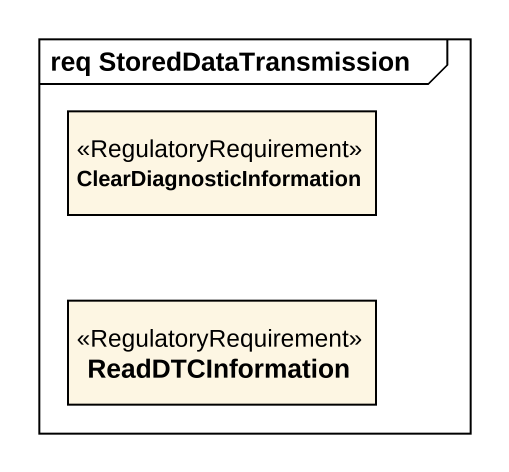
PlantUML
@startuml
mainframe req StoredDataTransmission
hide circle
hide empty members
class ClearDiagnosticInformation <<RegulatoryRequirement>>
class ReadDTCInformation <<RegulatoryRequirement>>
@enduml
